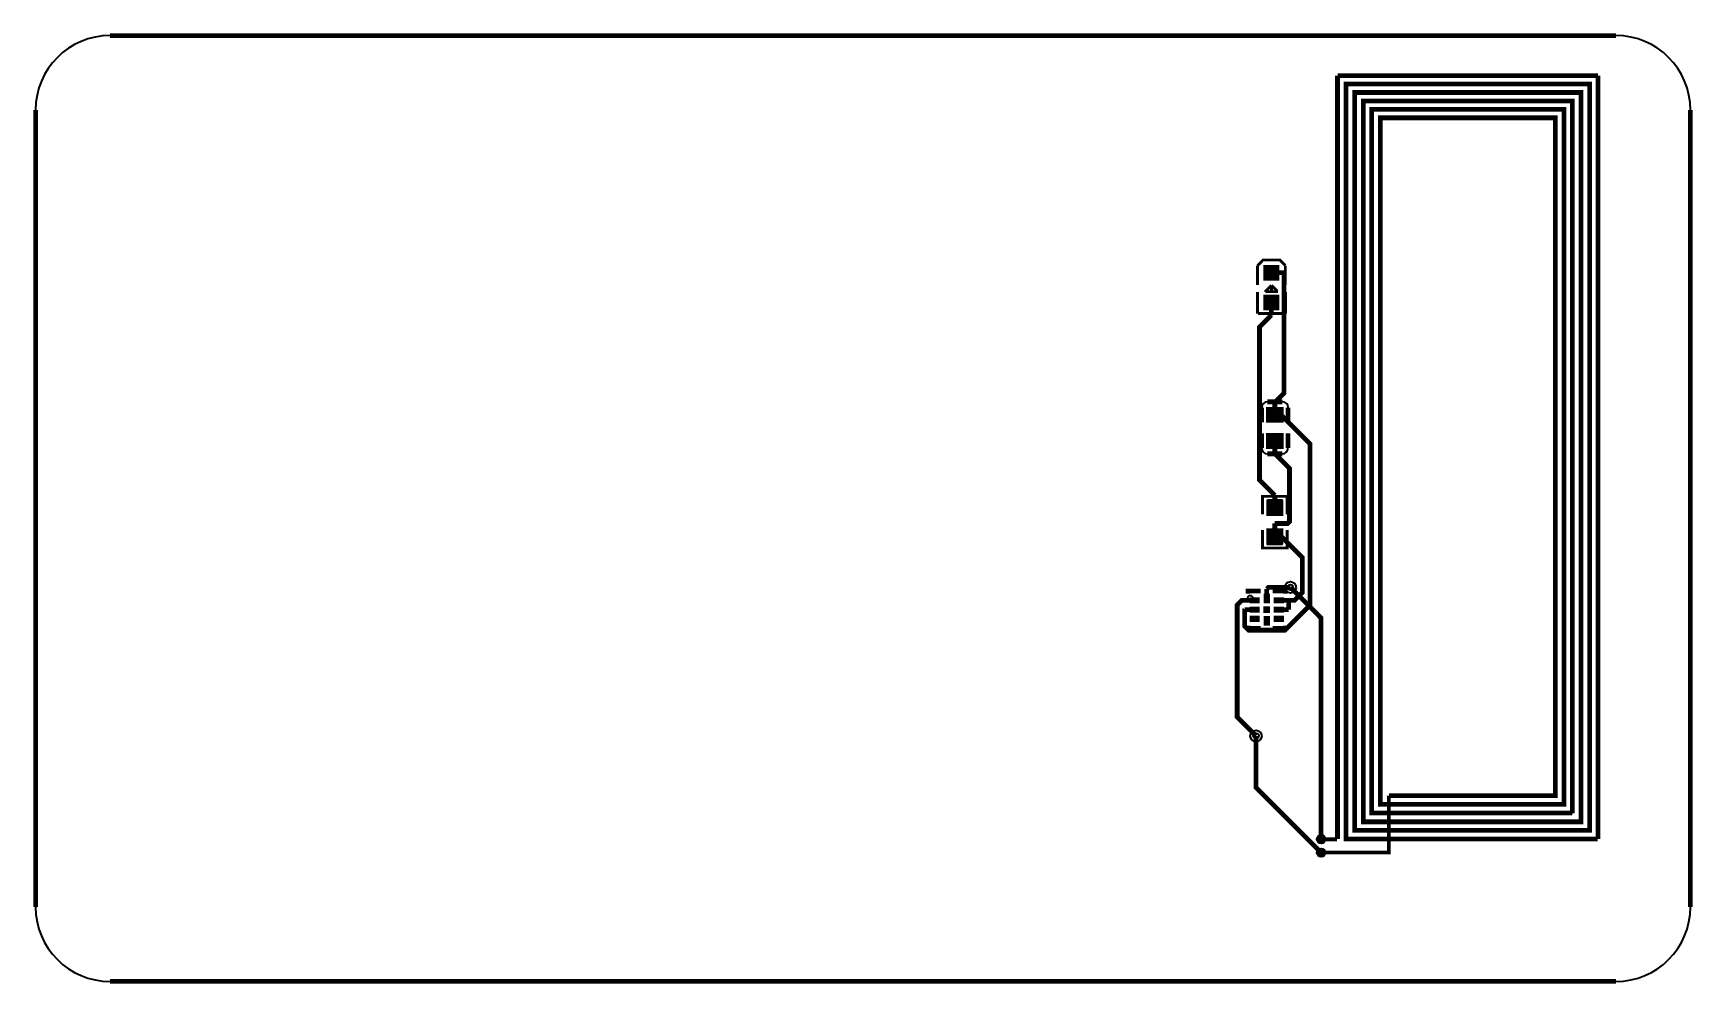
# Model space of a CAD drawing. Header units: millimetres. Extents: x 6.9 to 96, y 24.1 to 75.1.
import ezdxf

# ---------------------------------------------------------------- set-up
doc = ezdxf.new("R2010")
doc.units = ezdxf.units.MM
for name, color, linetype, true_color in [('BoardOutLine', 7, 'Continuous', 0xff00ff), ('BottomLayer', 7, 'Continuous', 0x0000ff), ('BottomSolderMaskLayer', 7, 'Continuous', 0xaa00ff), ('Document', 7, 'Continuous', 0xffffff), ('Hole', 7, 'Continuous', 0x222222), ('Multi-Layer', 7, 'Continuous', 0xc0c0c0), ('TopLayer', 7, 'Continuous', 0xff0000), ('TopPasteMaskLayer', 7, 'Continuous', 0x808080), ('TopSilkLayer', 7, 'Continuous', 0xffcc00), ('TopSolderMaskLayer', 7, 'Continuous', 0x800080)]:
    doc.layers.add(name, color=color, linetype=linetype, true_color=true_color)

msp = doc.modelspace()

# ---------------------------------------------------------------- hatches: boundary and pattern name
at = {"layer": 'BottomSolderMaskLayer'}
for points in [[(75.835, 31.842, 1), (76.287, 31.842, 1)], [(75.835, 31.122, 1), (76.287, 31.122, 1)]]:
    msp.add_hatch(color=256, dxfattribs=at).paths.add_polyline_path(points)
at = {"layer": 'Document'}
for points in [[(73.45, 62.531), (73.45, 61.991), (73.32, 61.991), (73.32, 62.531)], [(73.121, 60.726), (73.661, 60.726), (73.661, 60.596), (73.121, 60.596)], [(73.457, 60.932), (73.457, 60.392), (73.327, 60.392), (73.327, 60.932)]]:
    msp.add_hatch(color=256, dxfattribs=at).paths.add_polyline_path(points)
at = {"layer": 'Multi-Layer'}
for points in [[(75.886, 31.842, 1), (76.236, 31.842, 1)], [(75.886, 31.122, 1), (76.236, 31.122, 1)]]:
    msp.add_hatch(color=256, dxfattribs=at).paths.add_polyline_path(points)
at = {"layer": 'TopLayer'}
for points in [[(72.988, 62.66), (73.788, 62.66), (73.788, 61.86), (72.988, 61.86)], [(72.989, 61.061), (73.789, 61.061), (73.789, 60.261), (72.989, 60.261)], [(74.022, 55.025), (74.022, 54.225), (73.122, 54.225), (73.122, 55.025)], [(74.022, 53.625), (74.022, 52.825), (73.122, 52.825), (73.122, 53.625)], [(73.14, 49.215), (74.004, 49.215), (74.004, 50.022), (73.14, 50.022)], [(73.14, 48.515), (74.004, 48.515), (74.004, 47.709), (73.14, 47.709)], [(72.239, 44.81), (72.739, 44.81), (72.739, 44.53), (72.239, 44.53)], [(72.989, 44.545), (72.989, 44.995), (73.289, 44.995), (73.289, 44.545)], [(73.539, 44.81), (74.039, 44.81), (74.039, 44.53), (73.539, 44.53)], [(72.239, 44.31), (72.739, 44.31), (72.739, 44.03), (72.239, 44.03)], [(72.239, 43.81), (72.739, 43.81), (72.739, 43.53), (72.239, 43.53)], [(72.989, 44.02), (72.989, 44.32), (73.289, 44.32), (73.289, 44.02)], [(72.989, 43.345), (72.989, 43.795), (73.289, 43.795), (73.289, 43.345)], [(73.539, 44.31), (74.039, 44.31), (74.039, 44.03), (73.539, 44.03)], [(73.539, 43.81), (74.039, 43.81), (74.039, 43.53), (73.539, 43.53)]]:
    msp.add_hatch(color=256, dxfattribs=at).paths.add_polyline_path(points)
at = {"layer": 'TopPasteMaskLayer'}
for points in [[(72.988, 62.66), (73.788, 62.66), (73.788, 61.86), (72.988, 61.86)], [(72.989, 61.061), (73.789, 61.061), (73.789, 60.261), (72.989, 60.261)], [(74.022, 55.025), (74.022, 54.225), (73.122, 54.225), (73.122, 55.025)], [(74.022, 53.625), (74.022, 52.825), (73.122, 52.825), (73.122, 53.625)], [(73.972, 49.22), (73.744, 49.22), (73.744, 49.6), (73.414, 49.6), (73.414, 49.22), (73.172, 49.22), (73.122, 49.27), (73.122, 50.06), (73.172, 50.11), (73.972, 50.11), (74.022, 50.06), (74.022, 49.27)], [(74.022, 47.67), (74.022, 48.47), (73.972, 48.52), (73.744, 48.52), (73.744, 48.15), (73.414, 48.15), (73.414, 48.52), (73.172, 48.52), (73.122, 48.47), (73.122, 47.67), (73.172, 47.62), (73.972, 47.62)], [(72.239, 44.81), (72.739, 44.81), (72.739, 44.53), (72.239, 44.53)], [(72.989, 44.545), (72.989, 44.995), (73.289, 44.995), (73.289, 44.545)], [(73.539, 44.81), (74.039, 44.81), (74.039, 44.53), (73.539, 44.53)], [(72.239, 44.31), (72.739, 44.31), (72.739, 44.03), (72.239, 44.03)], [(72.239, 43.81), (72.739, 43.81), (72.739, 43.53), (72.239, 43.53)], [(72.989, 44.02), (72.989, 44.32), (73.289, 44.32), (73.289, 44.02)], [(72.989, 43.345), (72.989, 43.795), (73.289, 43.795), (73.289, 43.345)], [(73.539, 44.31), (74.039, 44.31), (74.039, 44.03), (73.539, 44.03)], [(73.539, 43.81), (74.039, 43.81), (74.039, 43.53), (73.539, 43.53)]]:
    msp.add_hatch(color=256, dxfattribs=at).paths.add_polyline_path(points)
at = {"layer": 'TopSolderMaskLayer'}
for points in [[(72.963, 62.686), (73.814, 62.686), (73.814, 61.835), (72.963, 61.835)], [(72.963, 61.087), (73.814, 61.087), (73.814, 60.236), (72.963, 60.236)], [(74.051, 55.047), (74.051, 54.202), (73.093, 54.202), (73.093, 55.047)], [(74.051, 53.647), (74.051, 52.802), (73.093, 52.802), (73.093, 53.647)], [(73.113, 49.192), (74.031, 49.192), (74.031, 50.045), (73.113, 50.045)], [(73.113, 48.539), (74.031, 48.539), (74.031, 47.685), (73.113, 47.685)], [(72.213, 44.836), (72.764, 44.836), (72.764, 44.505), (72.213, 44.505)], [(72.972, 44.507), (72.972, 45.033), (73.306, 45.033), (73.306, 44.507)], [(73.513, 44.836), (74.064, 44.836), (74.064, 44.505), (73.513, 44.505)], [(72.213, 44.336), (72.764, 44.336), (72.764, 44.005), (72.213, 44.005)], [(72.213, 43.836), (72.764, 43.836), (72.764, 43.505), (72.213, 43.505)], [(72.963, 43.995), (72.963, 44.346), (73.314, 44.346), (73.314, 43.995)], [(72.972, 43.307), (72.972, 43.833), (73.306, 43.833), (73.306, 43.307)], [(73.513, 44.336), (74.064, 44.336), (74.064, 44.005), (73.513, 44.005)], [(73.513, 43.836), (74.064, 43.836), (74.064, 43.505), (73.513, 43.505)], [(75.835, 31.842, 1), (76.287, 31.842, 1)], [(75.835, 31.122, 1), (76.287, 31.122, 1)]]:
    msp.add_hatch(color=256, dxfattribs=at).paths.add_polyline_path(points)

# ---------------------------------------------------------------- linework, layer by layer
at = {"layer": 'BoardOutLine', "const_width": 0.254}
for points in [[(11, 75), (91.9, 75)], [(7, 28.2), (7, 71)], [(95.9, 71), (95.9, 28.2)], [(91.9, 24.2), (11, 24.2)]]:
    msp.add_lwpolyline(points, dxfattribs=at)
at = {"layer": 'BoardOutLine'}
for centre, start, end in [((11, 71), 90, 180), ((91.9, 71), 360, 90), ((11, 28.2), 180, 270), ((91.9, 28.2), 270, 0)]:
    msp.add_arc(centre, 4, start, end, dxfattribs=at)
at = {"layer": 'BottomLayer', "const_width": 0.2}
msp.add_lwpolyline([(76.901, 31.132), (79.691, 31.132), (79.691, 34.142)], dxfattribs=at)
at = {"layer": 'BottomSolderMaskLayer'}
for centre, radius in [((76.061, 31.842), 0.226), ((76.061, 31.122), 0.226), ((76.061, 31.842), 0.164), ((76.061, 31.122), 0.164)]:
    msp.add_circle(centre, radius, dxfattribs=at)
at = {"layer": 'Document'}
msp.add_circle((72.25, 44.805), 0.127, dxfattribs=at)
at = {"layer": 'Hole'}
for centre in [(74.408, 45.366), (72.562, 37.384)]:
    msp.add_circle(centre, 0.152, dxfattribs=at)
at = {"layer": 'Multi-Layer'}
for centre, radius in [((74.408, 45.366), 0.305), ((72.562, 37.384), 0.305), ((76.061, 31.842), 0.175), ((76.061, 31.122), 0.175), ((76.061, 31.842), 0.127), ((76.061, 31.122), 0.127)]:
    msp.add_circle(centre, radius, dxfattribs=at)
at = {"layer": 'TopLayer'}
for points, const_width in [([(76.941, 72.852), (90.941, 72.852)], 0.254), ([(76.941, 31.852), (76.941, 72.852)], 0.254), ([(89.561, 33.232), (89.561, 71.482), (78.321, 71.482), (78.321, 32.772), (90.021, 32.772), (90.021, 71.942), (77.861, 71.942), (77.861, 32.312), (90.481, 32.312), (90.481, 72.402), (77.397, 72.392), (77.397, 31.852), (90.921, 31.852)], 0.254), ([(90.941, 31.852), (90.941, 72.852)], 0.254), ([(79.701, 34.172), (88.641, 34.172), (88.641, 70.582), (79.241, 70.582), (79.241, 33.712), (89.101, 33.712), (89.101, 71.042), (78.781, 71.042), (78.781, 33.252), (89.561, 33.252)], 0.254), ([(73.388, 62.26), (74.068, 62.26)], 0.254), ([(74.068, 62.26), (74.07, 62.259), (74.07, 55.802), (73.572, 55.305)], 0.254), ([(73.389, 60.661), (73.389, 59.981)], 0.254), ([(73.389, 59.981), (72.75, 59.342), (72.75, 51.124), (73.572, 50.301)], 0.254), ([(73.572, 54.965), (73.572, 55.305)], 0.254), ([(73.572, 54.965), (75.459, 53.078), (75.459, 44.406), (74.117, 43.064), (72.164, 43.064), (71.958, 43.27), (71.958, 44.169), (71.959, 44.17)], 0.254), ([(73.572, 54.625), (73.572, 54.965)], 0.254), ([(73.572, 53.225), (73.572, 52.545)], 0.254), ([(73.572, 52.545), (74.363, 51.754), (74.363, 48.903), (74.255, 48.795), (73.572, 48.795)], 0.254), ([(73.572, 49.619), (73.572, 50.301)], 0.254), ([(73.572, 48.454), (73.572, 48.795)], 0.254), ([(73.572, 48.454), (75.051, 46.975), (75.051, 45.097), (74.624, 44.67), (74.318, 44.67)], 0.254), ([(73.572, 48.112), (73.572, 48.454)], 0.254), ([(74.408, 45.366), (73.23, 45.366), (73.139, 45.275)], 0.254), ([(76.06, 31.842), (76.06, 37.922), (76.06, 43.713), (74.409, 45.367)], 0.254), ([(72.489, 44.67), (71.805, 44.67), (71.55, 44.416), (71.55, 38.396), (72.562, 37.384)], 0.254), ([(73.139, 44.77), (73.139, 45.275)], 0.254), ([(73.789, 44.67), (74.318, 44.67)], 0.254), ([(74.318, 44.67), (74.318, 44.17)], 0.254), ([(72.489, 44.17), (71.959, 44.17)], 0.254), ([(73.789, 44.17), (74.318, 44.17)], 0.254), ([(72.562, 37.384), (72.562, 34.622), (76.061, 31.122)], 0.254), ([(79.7, 34.173), (79.7, 34.143), (79.7, 34.143)], 0.254), ([(76.081, 31.832), (76.921, 31.832)], 0.2), ([(76.091, 31.132), (76.891, 31.132)], 0.2)]:
    msp.add_lwpolyline(points, dxfattribs=dict(at, const_width=const_width))
at = {"layer": 'TopSilkLayer'}
for points, const_width in [([(73.043, 62.95), (72.943, 62.95), (72.643, 62.65)], 0.15), ([(72.643, 61.6), (72.643, 62.65)], 0.15), ([(73.743, 62.95), (73.043, 62.95)], 0.15), ([(73.743, 62.95), (73.843, 62.95), (74.143, 62.65)], 0.15), ([(74.143, 61.6), (74.143, 62.65)], 0.15), ([(73.065, 61.24), (73.065, 61.25), (73.395, 61.58)], 0.15), ([(73.745, 61.24), (73.735, 61.24), (73.395, 61.58)], 0.15), ([(73.395, 61.24), (73.395, 61.58)], 0.15), ([(72.645, 61.22), (72.645, 60.07)], 0.15), ([(73.745, 61.24), (73.065, 61.24)], 0.15), ([(74.145, 61.22), (74.145, 60.07)], 0.15), ([(74.145, 60.07), (72.665, 60.07)], 0.15), ([(73.978, 55.33), (73.178, 55.33)], 0.254), ([(72.868, 54.22), (72.868, 55.02)], 0.254), ([(74.287, 54.22), (74.287, 55.02)], 0.254), ([(72.862, 53.645), (72.862, 52.845)], 0.254), ([(74.282, 53.645), (74.282, 52.845)], 0.254), ([(73.972, 52.535), (73.172, 52.535)], 0.254), ([(72.911, 49.291), (72.911, 50.25), (74.233, 50.25), (74.233, 49.291)], 0.152), ([(72.911, 48.439), (72.911, 47.48), (74.233, 47.48), (74.233, 48.439)], 0.152), ([(72.139, 45.028), (72.139, 45.17), (72.814, 45.17)], 0.254), ([(73.464, 45.17), (74.139, 45.17), (74.139, 45.028)], 0.254), ([(72.139, 43.17), (72.139, 43.312)], 0.254), ([(72.814, 43.17), (72.139, 43.17)], 0.254), ([(74.139, 43.17), (73.464, 43.17)], 0.254), ([(74.139, 43.312), (74.139, 43.17)], 0.254)]:
    msp.add_lwpolyline(points, dxfattribs=dict(at, const_width=const_width))
msp.add_circle((71.869, 44.678), 0.0635, dxfattribs=at)
for centre, start, end in [((73.178, 55.021), 90, 180), ((73.978, 55.021), 0, 90), ((73.172, 52.845), 180, 270), ((73.972, 52.845), 270, 0)]:
    msp.add_arc(centre, 0.31, start, end, dxfattribs=at)
at = {"layer": 'TopSolderMaskLayer'}
for centre, radius in [((76.061, 31.842), 0.226), ((76.061, 31.122), 0.226), ((76.061, 31.842), 0.164), ((76.061, 31.122), 0.164)]:
    msp.add_circle(centre, radius, dxfattribs=at)

doc.saveas('drawing.dxf')
